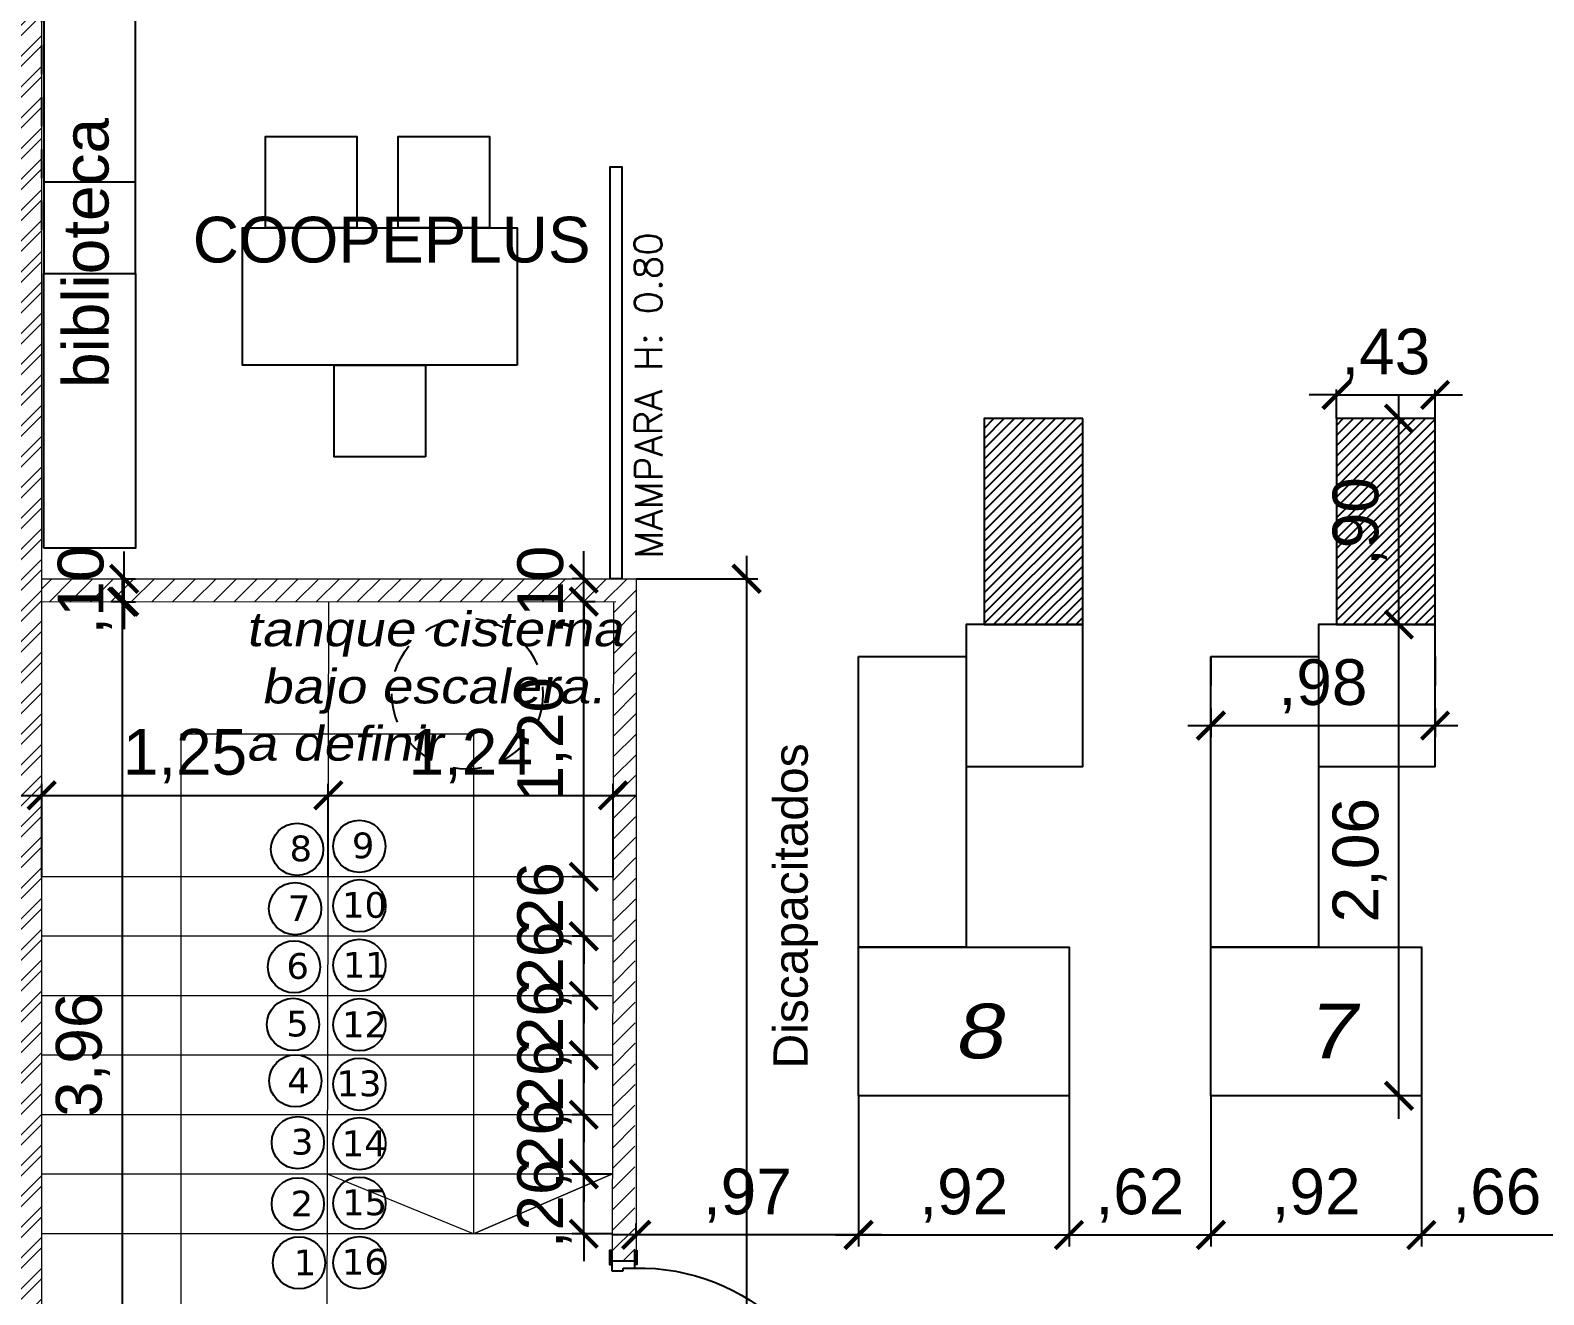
# Model space of a CAD drawing. Header units: metres. Extents: x 1093 to 1459, y -137 to 62.
# Drawn here: x 1280.3 to 1286.92, y -32.59 to -27.06 of the extents above; entities that cross this region are included whole.
import ezdxf

# ---------------------------------------------------------------- set-up
doc = ezdxf.new("R2010")
doc.units = ezdxf.units.M
doc.header["$LTSCALE"] = 0.508
doc.header["$PDMODE"] = 1
doc.header["$PDSIZE"] = -2
doc.linetypes.add('HIDDEN', pattern=[0.375, 0.25, -0.125])
doc.layers.get('0').update_dxf_attribs({"color": 9})
doc.layers.get('Defpoints').update_dxf_attribs({"color": 9})
for name, color, linetype in [('1-PROY', 9, 'HIDDEN'), ('2-texto', 9, 'Continuous'), ('3-muros', 9, 'Continuous'), ('3-tabiques', 9, 'Continuous'), ('4-carpinterias', 9, 'Continuous'), ('7-equipamiento', 9, 'Continuous'), ('8-cotas-100', 9, 'Continuous'), ('9-Hatch', 9, 'Continuous')]:
    doc.layers.add(name, color=color, linetype=linetype)
doc.styles.add('ARIAL', font='arial.ttf', dxfattribs={"width": 1.15, "oblique": 10})
doc.styles.add('ROMANS', font='romans')
doc.styles.add('swiss', font='swissel.ttf')
doc.dimstyles.new('dim-100', dxfattribs={"dimtxt": 0.2, "dimasz": 0.12, "dimexe": 0.05, "dimexo": 0, "dimgap": 0.05, "dimtad": 1, "dimzin": 4, "dimtxsty": 'swiss', "dimblk": 'ARCHTICK', "dimcen": 0.5, "dimdle": 0.1, "dimclrd": 256, "dimclre": 252, "dimclrt": 256, "dimadec": 0, "dimazin": 0, "dimtfac": 1, "dimtix": 1, "dimtmove": 2, "dimatfit": 3, "dimldrblk": 'OPEN30', "dimfxl": 0.05, "dimtolj": 1, "dimtzin": 0, "dimarcsym": 0})

# ---------------------------------------------------------------- blocks, each defined once
blk = doc.blocks.new('_ARCHTICK')
at = {"color": 0, "linetype": 'ByBlock', "const_width": 0.15}
blk.add_lwpolyline([(-0.5, -0.5), (0.5, 0.5)], dxfattribs=at)
blk = doc.blocks.new('*D46')
at = {"layer": '8-cotas-100', "color": 252, "linetype": 'Continuous', "lineweight": -2, "transparency": 16777216}
for p, q in [((1283.9236, -31.7171), (1283.9236, -32.375)), ((1282.9517, -32.325), (1282.9517, -32.275))]:
    blk.add_line(p, q, dxfattribs=at)
at = {"layer": '8-cotas-100', "linetype": 'Continuous', "lineweight": -2, "transparency": 16777216}
blk.add_line((1284.0236, -32.325), (1282.8517, -32.325), dxfattribs=at)
at = {"layer": 'Defpoints', "color": 0, "linetype": 'Continuous', "transparency": 16777216}
for p in [(1283.9236, -31.7171), (1282.9517, -32.325), (1282.9517, -32.325)]:
    blk.add_point(p, dxfattribs=at)
at = {"layer": '8-cotas-100', "linetype": 'Continuous', "lineweight": -2, "transparency": 16777216, "xscale": 0.12, "yscale": 0.12, "zscale": 0.12, "rotation": 180}
blk.add_blockref('_ARCHTICK', (1282.9517, -32.325), dxfattribs=at)
at = {"layer": '8-cotas-100', "linetype": 'Continuous', "lineweight": -2, "transparency": 16777216, "xscale": 0.12, "yscale": 0.12, "zscale": 0.12}
blk.add_blockref('_ARCHTICK', (1283.9236, -32.325), dxfattribs=at)
at = {"layer": '8-cotas-100', "linetype": 'Continuous', "lineweight": 0, "transparency": 16777216, "insert": (1283.4377, -32.1534), "char_height": 0.2, "attachment_point": 5, "style": 'swiss'}
blk.add_mtext('\\A1;,97', dxfattribs=at)
blk = doc.blocks.new('_Open30')
at = {"color": 0, "linetype": 'ByBlock', "lineweight": -2}
for p, q in [((-1, 0.268), (0, 0)), ((0, 0), (-1, -0.268)), ((0, 0), (-1, 0))]:
    blk.add_line(p, q, dxfattribs=at)
blk = doc.blocks.new('*D47')
at = {"layer": '8-cotas-100', "color": 252, "linetype": 'Continuous', "lineweight": -2, "transparency": 16777216}
for p, q in [((1283.9236, -31.7171), (1283.9236, -32.375)), ((1284.8436, -31.7171), (1284.8436, -32.375))]:
    blk.add_line(p, q, dxfattribs=at)
at = {"layer": '8-cotas-100', "linetype": 'Continuous', "lineweight": -2, "transparency": 16777216}
blk.add_line((1283.8236, -32.325), (1284.9436, -32.325), dxfattribs=at)
at = {"layer": 'Defpoints', "color": 0, "linetype": 'Continuous', "transparency": 16777216}
for p in [(1283.9236, -31.7171), (1284.8436, -31.7171), (1284.8436, -32.325)]:
    blk.add_point(p, dxfattribs=at)
at = {"layer": '8-cotas-100', "linetype": 'Continuous', "lineweight": -2, "transparency": 16777216, "xscale": 0.12, "yscale": 0.12, "zscale": 0.12, "rotation": 180}
blk.add_blockref('_ARCHTICK', (1283.9236, -32.325), dxfattribs=at)
at = {"layer": '8-cotas-100', "linetype": 'Continuous', "lineweight": -2, "transparency": 16777216, "xscale": 0.12, "yscale": 0.12, "zscale": 0.12}
blk.add_blockref('_ARCHTICK', (1284.8436, -32.325), dxfattribs=at)
at = {"layer": '8-cotas-100', "linetype": 'Continuous', "lineweight": 0, "transparency": 16777216, "insert": (1284.3836, -32.1533), "char_height": 0.2, "attachment_point": 5, "style": 'swiss'}
blk.add_mtext('\\A1;,92', dxfattribs=at)
blk = doc.blocks.new('*D48')
at = {"layer": '8-cotas-100', "color": 252, "linetype": 'Continuous', "lineweight": -2, "transparency": 16777216}
for p, q in [((1286.3836, -31.7171), (1286.3836, -32.375)), ((1287.0436, -31.7171), (1287.0436, -32.375))]:
    blk.add_line(p, q, dxfattribs=at)
at = {"layer": '8-cotas-100', "linetype": 'Continuous', "lineweight": -2, "transparency": 16777216}
blk.add_line((1286.2836, -32.325), (1287.1436, -32.325), dxfattribs=at)
at = {"layer": 'Defpoints', "color": 0, "linetype": 'Continuous', "transparency": 16777216}
for p in [(1286.3836, -31.7171), (1287.0436, -31.7171), (1287.0436, -32.325)]:
    blk.add_point(p, dxfattribs=at)
at = {"layer": '8-cotas-100', "linetype": 'Continuous', "lineweight": -2, "transparency": 16777216, "xscale": 0.12, "yscale": 0.12, "zscale": 0.12, "rotation": 180}
blk.add_blockref('_ARCHTICK', (1286.3836, -32.325), dxfattribs=at)
at = {"layer": '8-cotas-100', "linetype": 'Continuous', "lineweight": -2, "transparency": 16777216, "xscale": 0.12, "yscale": 0.12, "zscale": 0.12}
blk.add_blockref('_ARCHTICK', (1287.0436, -32.325), dxfattribs=at)
at = {"layer": '8-cotas-100', "linetype": 'Continuous', "lineweight": 0, "transparency": 16777216, "insert": (1286.7136, -32.1534), "char_height": 0.2, "attachment_point": 5, "style": 'swiss'}
blk.add_mtext('\\A1;,66', dxfattribs=at)
blk = doc.blocks.new('*D116')
at = {"layer": '8-cotas-100', "color": 252, "linetype": 'Continuous', "lineweight": -2, "transparency": 16777216}
for p, q in [((1284.8436, -31.7171), (1284.8436, -32.375)), ((1285.4636, -31.7171), (1285.4636, -32.375))]:
    blk.add_line(p, q, dxfattribs=at)
at = {"layer": '8-cotas-100', "linetype": 'Continuous', "lineweight": -2, "transparency": 16777216}
blk.add_line((1284.7436, -32.325), (1285.5636, -32.325), dxfattribs=at)
at = {"layer": 'Defpoints', "color": 0, "linetype": 'Continuous', "transparency": 16777216}
for p in [(1284.8436, -31.7171), (1285.4636, -31.7171), (1285.4636, -32.325)]:
    blk.add_point(p, dxfattribs=at)
at = {"layer": '8-cotas-100', "linetype": 'Continuous', "lineweight": -2, "transparency": 16777216, "xscale": 0.12, "yscale": 0.12, "zscale": 0.12, "rotation": 180}
blk.add_blockref('_ARCHTICK', (1284.8436, -32.325), dxfattribs=at)
at = {"layer": '8-cotas-100', "linetype": 'Continuous', "lineweight": -2, "transparency": 16777216, "xscale": 0.12, "yscale": 0.12, "zscale": 0.12}
blk.add_blockref('_ARCHTICK', (1285.4636, -32.325), dxfattribs=at)
at = {"layer": '8-cotas-100', "linetype": 'Continuous', "lineweight": 0, "transparency": 16777216, "insert": (1285.1536, -32.1533), "char_height": 0.2, "attachment_point": 5, "style": 'swiss'}
blk.add_mtext('\\A1;,62', dxfattribs=at)
blk = doc.blocks.new('*D117')
at = {"layer": '8-cotas-100', "color": 252, "linetype": 'Continuous', "lineweight": -2, "transparency": 16777216}
for p, q in [((1285.4636, -31.7171), (1285.4636, -32.375)), ((1286.3836, -31.7171), (1286.3836, -32.375))]:
    blk.add_line(p, q, dxfattribs=at)
at = {"layer": '8-cotas-100', "linetype": 'Continuous', "lineweight": -2, "transparency": 16777216}
blk.add_line((1285.3636, -32.325), (1286.4836, -32.325), dxfattribs=at)
at = {"layer": 'Defpoints', "color": 0, "linetype": 'Continuous', "transparency": 16777216}
for p in [(1285.4636, -31.7171), (1286.3836, -31.7171), (1286.3836, -32.325)]:
    blk.add_point(p, dxfattribs=at)
at = {"layer": '8-cotas-100', "linetype": 'Continuous', "lineweight": -2, "transparency": 16777216, "xscale": 0.12, "yscale": 0.12, "zscale": 0.12, "rotation": 180}
blk.add_blockref('_ARCHTICK', (1285.4636, -32.325), dxfattribs=at)
at = {"layer": '8-cotas-100', "linetype": 'Continuous', "lineweight": -2, "transparency": 16777216, "xscale": 0.12, "yscale": 0.12, "zscale": 0.12}
blk.add_blockref('_ARCHTICK', (1286.3836, -32.325), dxfattribs=at)
at = {"layer": '8-cotas-100', "linetype": 'Continuous', "lineweight": 0, "transparency": 16777216, "insert": (1285.9236, -32.1533), "char_height": 0.2, "attachment_point": 5, "style": 'swiss'}
blk.add_mtext('\\A1;,92', dxfattribs=at)
blk = doc.blocks.new('*D140')
at = {"layer": '8-cotas-100', "linetype": 'Continuous', "lineweight": -2, "transparency": 16777216}
blk.add_line((1280.2536, -26.8429), (1302.0736, -26.8429), dxfattribs=at)
at = {"layer": '8-cotas-100', "color": 252, "linetype": 'HIDDEN', "lineweight": -2, "transparency": 16777216}
for p, q in [((1280.3536, -27.9325), (1280.3536, -26.7929)), ((1301.9736, -27.9325), (1301.9736, -26.7929))]:
    blk.add_line(p, q, dxfattribs=at)
at = {"layer": 'Defpoints', "color": 0, "linetype": 'Continuous', "transparency": 16777216}
for p in [(1301.9736, -26.8429), (1280.3536, -27.9325), (1301.9736, -27.9325)]:
    blk.add_point(p, dxfattribs=at)
at = {"layer": '8-cotas-100', "linetype": 'Continuous', "lineweight": -2, "transparency": 16777216, "xscale": 0.12, "yscale": 0.12, "zscale": 0.12, "rotation": 180}
blk.add_blockref('_ARCHTICK', (1280.3536, -26.8429), dxfattribs=at)
at = {"layer": '8-cotas-100', "linetype": 'Continuous', "lineweight": -2, "transparency": 16777216, "xscale": 0.12, "yscale": 0.12, "zscale": 0.12}
blk.add_blockref('_ARCHTICK', (1301.9736, -26.8429), dxfattribs=at)
at = {"layer": '8-cotas-100', "linetype": 'Continuous', "lineweight": 0, "transparency": 16777216, "insert": (1291.1636, -26.6712), "char_height": 0.2, "attachment_point": 5, "style": 'swiss'}
blk.add_mtext('\\A1;21,62', dxfattribs=at)
blk = doc.blocks.new('*D331')
at = {"layer": '8-cotas-100', "lineweight": -2, "transparency": 16777216}
for p, q in [((1280.7138, -29.4571), (1280.7138, -29.3371)), ((1280.7138, -29.5571), (1280.7138, -29.4571)), ((1280.7138, -29.5571), (1280.7138, -29.6771))]:
    blk.add_line(p, q, dxfattribs=at)
at = {"layer": '8-cotas-100', "color": 252, "lineweight": -2, "transparency": 16777216}
for p, q in [((1280.7137, -29.4571), (1280.7638, -29.4571)), ((1280.7138, -29.5571), (1280.7638, -29.5571))]:
    blk.add_line(p, q, dxfattribs=at)
at = {"layer": 'Defpoints', "color": 0, "transparency": 16777216}
for p in [(1280.7137, -29.4571), (1280.7138, -29.4571), (1280.7138, -29.5571)]:
    blk.add_point(p, dxfattribs=at)
at = {"layer": '8-cotas-100', "lineweight": -2, "transparency": 16777216, "xscale": 0.12, "yscale": 0.12, "zscale": 0.12}
for p, rotation in [((1280.7138, -29.4571), 270), ((1280.7138, -29.5571), 90)]:
    blk.add_blockref('_ARCHTICK', p, dxfattribs=dict(at, rotation=rotation))
at = {"layer": '8-cotas-100', "transparency": 16777216, "insert": (1280.5422, -29.5071), "char_height": 0.2, "attachment_point": 5, "rotation": 90, "style": 'swiss'}
blk.add_mtext('\\A1;,10', dxfattribs=at)
blk = doc.blocks.new('*D332')
at = {"layer": '8-cotas-100', "lineweight": -2, "transparency": 16777216}
blk.add_line((1283.4341, -29.3567), (1283.4341, -37.7648), dxfattribs=at)
at = {"layer": '8-cotas-100', "color": 252, "lineweight": -2, "transparency": 16777216}
for p, q in [((1282.9513, -29.4567), (1283.4841, -29.4567)), ((1282.9513, -37.6648), (1283.4841, -37.6648))]:
    blk.add_line(p, q, dxfattribs=at)
at = {"layer": 'Defpoints', "color": 0, "transparency": 16777216}
for p in [(1282.9513, -29.4567), (1282.9513, -37.6648), (1283.4341, -37.6648)]:
    blk.add_point(p, dxfattribs=at)
at = {"layer": '8-cotas-100', "lineweight": -2, "transparency": 16777216, "xscale": 0.12, "yscale": 0.12, "zscale": 0.12}
for p, rotation in [((1283.4341, -29.4567), 90), ((1283.4341, -37.6648), 270)]:
    blk.add_blockref('_ARCHTICK', p, dxfattribs=dict(at, rotation=rotation))
at = {"layer": '8-cotas-100', "transparency": 16777216, "insert": (1283.2624, -33.5608), "char_height": 0.2, "attachment_point": 5, "rotation": 90, "style": 'swiss'}
blk.add_mtext('\\A1;8,21', dxfattribs=at)
blk = doc.blocks.new('90-205')
at = {"layer": '4-carpinterias'}
for p, q in [((356.1102, -243.9016), (356.1102, -244.0016)), ((356.1402, -243.9016), (356.1102, -243.9016)), ((356.1102, -244.0016), (356.1102, -243.9016)), ((356.1402, -243.9516), (356.1402, -243.9016)), ((356.1522, -243.9516), (356.1402, -243.9516)), ((356.1522, -244.0016), (356.1522, -243.9516)), ((357.0522, -244.0016), (357.0522, -243.9516)), ((357.0522, -243.9516), (357.0642, -243.9516)), ((357.0642, -243.9516), (357.0642, -243.9016)), ((357.0642, -243.9016), (357.0942, -243.9016)), ((357.0942, -243.9016), (357.0942, -244.0016)), ((356.1102, -244.0016), (356.1522, -244.0016)), ((357.0942, -244.0016), (357.0522, -244.0016))]:
    blk.add_line(p, q, dxfattribs=at)
for points in [[(356.1967, -242.9759), (356.1967, -243.8949), (356.1517, -243.8949), (356.1517, -242.9759)], [(356.1252, -243.9016), (356.0642, -243.9016), (356.0642, -243.8916), (356.1252, -243.8916)], [(357.0792, -243.9016), (357.1402, -243.9016), (357.1402, -243.8916), (357.0792, -243.8916)], [(356.1252, -244.0016), (356.0642, -244.0016), (356.0642, -244.0116), (356.1252, -244.0116)], [(357.0792, -244.0016), (357.1402, -244.0016), (357.1402, -244.0116), (357.0792, -244.0116)]]:
    blk.add_lwpolyline(points, close=True, dxfattribs=at)
blk.add_circle((356.1427, -243.895), 0.006, dxfattribs=at)
at = {"layer": '4-carpinterias', "color": 252}
blk.add_arc((356.1546, -243.8848), 0.9098, 358.93906, 87.3486, dxfattribs=at)
blk = doc.blocks.new('*D397')
at = {"layer": '8-cotas-100', "lineweight": -2, "transparency": 16777216}
blk.add_line((1280.7056, -29.4571), (1280.7056, -33.6178), dxfattribs=at)
at = {"layer": '8-cotas-100', "color": 252, "lineweight": -2, "transparency": 16777216}
for p, q in [((1280.7138, -29.5571), (1280.6556, -29.5571)), ((1280.7056, -33.5178), (1280.6556, -33.5178))]:
    blk.add_line(p, q, dxfattribs=at)
at = {"layer": 'Defpoints', "color": 0, "transparency": 16777216}
for p in [(1280.7138, -29.5571), (1280.7056, -33.5178), (1280.7056, -33.5178)]:
    blk.add_point(p, dxfattribs=at)
at = {"layer": '8-cotas-100', "lineweight": -2, "transparency": 16777216, "xscale": 0.12, "yscale": 0.12, "zscale": 0.12}
for p, rotation in [((1280.7056, -29.5571), 90), ((1280.7056, -33.5178), 270)]:
    blk.add_blockref('_ARCHTICK', p, dxfattribs=dict(at, rotation=rotation))
at = {"layer": '8-cotas-100', "transparency": 16777216, "insert": (1280.534, -31.5375), "char_height": 0.2, "attachment_point": 5, "rotation": 90, "style": 'swiss'}
blk.add_mtext('\\A1;3,96', dxfattribs=at)
blk = doc.blocks.new('*D398')
at = {"layer": '8-cotas-100', "lineweight": -2, "transparency": 16777216}
for p, q in [((1282.7226, -32.0597), (1282.7226, -31.9397)), ((1282.7226, -32.3197), (1282.7226, -32.0597)), ((1282.7226, -32.3197), (1282.7226, -32.4397))]:
    blk.add_line(p, q, dxfattribs=at)
at = {"layer": '8-cotas-100', "color": 252, "lineweight": -2, "transparency": 16777216}
for p, q in [((1282.8451, -32.0597), (1282.6726, -32.0597)), ((1282.8451, -32.3197), (1282.6726, -32.3197))]:
    blk.add_line(p, q, dxfattribs=at)
at = {"layer": 'Defpoints', "color": 0, "transparency": 16777216}
for p in [(1282.7226, -32.0597), (1282.8451, -32.0597), (1282.8451, -32.3197)]:
    blk.add_point(p, dxfattribs=at)
at = {"layer": '8-cotas-100', "lineweight": -2, "transparency": 16777216, "xscale": 0.12, "yscale": 0.12, "zscale": 0.12}
for p, rotation in [((1282.7226, -32.0597), 270), ((1282.7226, -32.3197), 90)]:
    blk.add_blockref('_ARCHTICK', p, dxfattribs=dict(at, rotation=rotation))
at = {"layer": '8-cotas-100', "transparency": 16777216, "insert": (1282.5509, -32.1897), "char_height": 0.2, "attachment_point": 5, "rotation": 90, "style": 'swiss'}
blk.add_mtext('\\A1;,26', dxfattribs=at)
blk = doc.blocks.new('*D399')
at = {"layer": '8-cotas-100', "lineweight": -2, "transparency": 16777216}
for p, q in [((1282.7226, -31.7997), (1282.7226, -31.6797)), ((1282.7226, -32.0597), (1282.7226, -31.7997)), ((1282.7226, -32.0597), (1282.7226, -32.1797))]:
    blk.add_line(p, q, dxfattribs=at)
at = {"layer": '8-cotas-100', "color": 252, "lineweight": -2, "transparency": 16777216}
for p, q in [((1282.7226, -31.7997), (1282.6726, -31.7997)), ((1282.8451, -32.0597), (1282.6726, -32.0597))]:
    blk.add_line(p, q, dxfattribs=at)
at = {"layer": 'Defpoints', "color": 0, "transparency": 16777216}
for p in [(1282.7226, -31.7997), (1282.7226, -31.7997), (1282.8451, -32.0597)]:
    blk.add_point(p, dxfattribs=at)
at = {"layer": '8-cotas-100', "lineweight": -2, "transparency": 16777216, "xscale": 0.12, "yscale": 0.12, "zscale": 0.12}
for p, rotation in [((1282.7226, -31.7997), 270), ((1282.7226, -32.0597), 90)]:
    blk.add_blockref('_ARCHTICK', p, dxfattribs=dict(at, rotation=rotation))
at = {"layer": '8-cotas-100', "transparency": 16777216, "insert": (1282.5509, -31.9297), "char_height": 0.2, "attachment_point": 5, "rotation": 90, "style": 'swiss'}
blk.add_mtext('\\A1;,26', dxfattribs=at)
blk = doc.blocks.new('*D400')
at = {"layer": '8-cotas-100', "lineweight": -2, "transparency": 16777216}
for p, q in [((1282.7226, -31.5397), (1282.7226, -31.4197)), ((1282.7226, -31.7997), (1282.7226, -31.5397)), ((1282.7226, -31.7997), (1282.7226, -31.9197))]:
    blk.add_line(p, q, dxfattribs=at)
at = {"layer": '8-cotas-100', "color": 252, "lineweight": -2, "transparency": 16777216}
for p, q in [((1282.7226, -31.5397), (1282.6726, -31.5397)), ((1282.7226, -31.7997), (1282.6726, -31.7997))]:
    blk.add_line(p, q, dxfattribs=at)
at = {"layer": 'Defpoints', "color": 0, "transparency": 16777216}
for p in [(1282.7226, -31.5397), (1282.7226, -31.5397), (1282.7226, -31.7997)]:
    blk.add_point(p, dxfattribs=at)
at = {"layer": '8-cotas-100', "lineweight": -2, "transparency": 16777216, "xscale": 0.12, "yscale": 0.12, "zscale": 0.12}
for p, rotation in [((1282.7226, -31.5397), 270), ((1282.7226, -31.7997), 90)]:
    blk.add_blockref('_ARCHTICK', p, dxfattribs=dict(at, rotation=rotation))
at = {"layer": '8-cotas-100', "transparency": 16777216, "insert": (1282.5509, -31.6697), "char_height": 0.2, "attachment_point": 5, "rotation": 90, "style": 'swiss'}
blk.add_mtext('\\A1;,26', dxfattribs=at)
blk = doc.blocks.new('*D401')
at = {"layer": '8-cotas-100', "lineweight": -2, "transparency": 16777216}
for p, q in [((1282.7226, -31.2797), (1282.7226, -31.1597)), ((1282.7226, -31.5397), (1282.7226, -31.2797)), ((1282.7226, -31.5397), (1282.7226, -31.6597))]:
    blk.add_line(p, q, dxfattribs=at)
at = {"layer": '8-cotas-100', "color": 252, "lineweight": -2, "transparency": 16777216}
for p, q in [((1282.7226, -31.2797), (1282.6726, -31.2797)), ((1282.7226, -31.5397), (1282.6726, -31.5397))]:
    blk.add_line(p, q, dxfattribs=at)
at = {"layer": 'Defpoints', "color": 0, "transparency": 16777216}
for p in [(1282.7226, -31.2797), (1282.7226, -31.2797), (1282.7226, -31.5397)]:
    blk.add_point(p, dxfattribs=at)
at = {"layer": '8-cotas-100', "lineweight": -2, "transparency": 16777216, "xscale": 0.12, "yscale": 0.12, "zscale": 0.12}
for p, rotation in [((1282.7226, -31.2797), 270), ((1282.7226, -31.5397), 90)]:
    blk.add_blockref('_ARCHTICK', p, dxfattribs=dict(at, rotation=rotation))
at = {"layer": '8-cotas-100', "transparency": 16777216, "insert": (1282.5509, -31.4097), "char_height": 0.2, "attachment_point": 5, "rotation": 90, "style": 'swiss'}
blk.add_mtext('\\A1;,26', dxfattribs=at)
blk = doc.blocks.new('*D402')
at = {"layer": '8-cotas-100', "lineweight": -2, "transparency": 16777216}
for p, q in [((1282.7226, -31.0197), (1282.7226, -30.8997)), ((1282.7226, -31.2797), (1282.7226, -31.0197)), ((1282.7226, -31.2797), (1282.7226, -31.3997))]:
    blk.add_line(p, q, dxfattribs=at)
at = {"layer": '8-cotas-100', "color": 252, "lineweight": -2, "transparency": 16777216}
for p, q in [((1282.7226, -31.0197), (1282.6726, -31.0197)), ((1282.7226, -31.2797), (1282.6726, -31.2797))]:
    blk.add_line(p, q, dxfattribs=at)
at = {"layer": 'Defpoints', "color": 0, "transparency": 16777216}
for p in [(1282.7226, -31.0197), (1282.7226, -31.0197), (1282.7226, -31.2797)]:
    blk.add_point(p, dxfattribs=at)
at = {"layer": '8-cotas-100', "lineweight": -2, "transparency": 16777216, "xscale": 0.12, "yscale": 0.12, "zscale": 0.12}
for p, rotation in [((1282.7226, -31.0197), 270), ((1282.7226, -31.2797), 90)]:
    blk.add_blockref('_ARCHTICK', p, dxfattribs=dict(at, rotation=rotation))
at = {"layer": '8-cotas-100', "transparency": 16777216, "insert": (1282.5509, -31.1497), "char_height": 0.2, "attachment_point": 5, "rotation": 90, "style": 'swiss'}
blk.add_mtext('\\A1;,26', dxfattribs=at)
blk = doc.blocks.new('*D403')
at = {"layer": '8-cotas-100', "lineweight": -2, "transparency": 16777216}
for p, q in [((1282.7226, -30.7597), (1282.7226, -30.6397)), ((1282.7226, -31.0197), (1282.7226, -30.7597)), ((1282.7226, -31.0197), (1282.7226, -31.1397))]:
    blk.add_line(p, q, dxfattribs=at)
at = {"layer": '8-cotas-100', "color": 252, "lineweight": -2, "transparency": 16777216}
for p, q in [((1282.7226, -30.7597), (1282.6726, -30.7597)), ((1282.7226, -31.0197), (1282.6726, -31.0197))]:
    blk.add_line(p, q, dxfattribs=at)
at = {"layer": 'Defpoints', "color": 0, "transparency": 16777216}
for p in [(1282.7226, -30.7597), (1282.7226, -30.7597), (1282.7226, -31.0197)]:
    blk.add_point(p, dxfattribs=at)
at = {"layer": '8-cotas-100', "lineweight": -2, "transparency": 16777216, "xscale": 0.12, "yscale": 0.12, "zscale": 0.12}
for p, rotation in [((1282.7226, -30.7597), 270), ((1282.7226, -31.0197), 90)]:
    blk.add_blockref('_ARCHTICK', p, dxfattribs=dict(at, rotation=rotation))
at = {"layer": '8-cotas-100', "transparency": 16777216, "insert": (1282.5509, -30.8897), "char_height": 0.2, "attachment_point": 5, "rotation": 90, "style": 'swiss'}
blk.add_mtext('\\A1;,26', dxfattribs=at)
blk = doc.blocks.new('*D404')
at = {"layer": '8-cotas-100', "lineweight": -2, "transparency": 16777216}
blk.add_line((1282.7226, -30.8597), (1282.7226, -29.4567), dxfattribs=at)
at = {"layer": '8-cotas-100', "color": 252, "lineweight": -2, "transparency": 16777216}
for p, q in [((1282.7224, -29.5567), (1282.7726, -29.5567)), ((1282.7226, -30.7597), (1282.6726, -30.7597))]:
    blk.add_line(p, q, dxfattribs=at)
at = {"layer": 'Defpoints', "color": 0, "transparency": 16777216}
for p in [(1282.7224, -29.5567), (1282.7226, -29.5567), (1282.7226, -30.7597)]:
    blk.add_point(p, dxfattribs=at)
at = {"layer": '8-cotas-100', "lineweight": -2, "transparency": 16777216, "xscale": 0.12, "yscale": 0.12, "zscale": 0.12}
for p, rotation in [((1282.7226, -29.5567), 90), ((1282.7226, -30.7597), 270)]:
    blk.add_blockref('_ARCHTICK', p, dxfattribs=dict(at, rotation=rotation))
at = {"layer": '8-cotas-100', "transparency": 16777216, "insert": (1282.5509, -30.1582), "char_height": 0.2, "attachment_point": 5, "rotation": 90, "style": 'swiss'}
blk.add_mtext('\\A1;1,20', dxfattribs=at)
blk = doc.blocks.new('*D405')
at = {"layer": '8-cotas-100', "lineweight": -2, "transparency": 16777216}
for p, q in [((1282.7226, -29.4567), (1282.7226, -29.3367)), ((1282.7226, -29.5567), (1282.7226, -29.4567)), ((1282.7226, -29.5567), (1282.7226, -29.6767))]:
    blk.add_line(p, q, dxfattribs=at)
at = {"layer": '8-cotas-100', "color": 252, "lineweight": -2, "transparency": 16777216}
for p, q in [((1282.7226, -29.4567), (1282.6726, -29.4567)), ((1282.7224, -29.5567), (1282.7726, -29.5567))]:
    blk.add_line(p, q, dxfattribs=at)
at = {"layer": 'Defpoints', "color": 0, "transparency": 16777216}
for p in [(1282.7226, -29.4567), (1282.7226, -29.4567), (1282.7224, -29.5567)]:
    blk.add_point(p, dxfattribs=at)
at = {"layer": '8-cotas-100', "lineweight": -2, "transparency": 16777216, "xscale": 0.12, "yscale": 0.12, "zscale": 0.12}
for p, rotation in [((1282.7226, -29.4567), 270), ((1282.7226, -29.5567), 90)]:
    blk.add_blockref('_ARCHTICK', p, dxfattribs=dict(at, rotation=rotation))
at = {"layer": '8-cotas-100', "transparency": 16777216, "insert": (1282.551, -29.5067), "char_height": 0.2, "attachment_point": 5, "rotation": 90, "style": 'swiss'}
blk.add_mtext('\\A1;,10', dxfattribs=at)
blk = doc.blocks.new('*D406')
at = {"layer": '8-cotas-100', "color": 252, "lineweight": -2, "transparency": 16777216}
for p, q in [((1280.3536, -30.7597), (1280.3536, -30.3536)), ((1281.606, -30.7597), (1281.606, -30.3536))]:
    blk.add_line(p, q, dxfattribs=at)
at = {"layer": '8-cotas-100', "lineweight": -2, "transparency": 16777216}
blk.add_line((1280.2536, -30.4036), (1281.706, -30.4036), dxfattribs=at)
at = {"layer": 'Defpoints', "color": 0, "transparency": 16777216}
for p in [(1281.606, -30.4036), (1280.3536, -30.7597), (1281.606, -30.7597)]:
    blk.add_point(p, dxfattribs=at)
at = {"layer": '8-cotas-100', "lineweight": -2, "transparency": 16777216, "xscale": 0.12, "yscale": 0.12, "zscale": 0.12, "rotation": 180}
blk.add_blockref('_ARCHTICK', (1280.3536, -30.4036), dxfattribs=at)
at = {"layer": '8-cotas-100', "lineweight": -2, "transparency": 16777216, "xscale": 0.12, "yscale": 0.12, "zscale": 0.12}
blk.add_blockref('_ARCHTICK', (1281.606, -30.4036), dxfattribs=at)
at = {"layer": '8-cotas-100', "transparency": 16777216, "insert": (1280.9798, -30.2319), "char_height": 0.2, "attachment_point": 5, "style": 'swiss'}
blk.add_mtext('\\A1;1,25', dxfattribs=at)
blk = doc.blocks.new('*D407')
at = {"layer": '8-cotas-100', "color": 252, "lineweight": -2, "transparency": 16777216}
for p, q in [((1281.606, -30.7597), (1281.606, -30.3536)), ((1282.8508, -30.7623), (1282.8508, -30.3536))]:
    blk.add_line(p, q, dxfattribs=at)
at = {"layer": '8-cotas-100', "lineweight": -2, "transparency": 16777216}
blk.add_line((1281.506, -30.4036), (1282.9508, -30.4036), dxfattribs=at)
at = {"layer": 'Defpoints', "color": 0, "transparency": 16777216}
for p in [(1282.8508, -30.4036), (1281.606, -30.7597), (1282.8508, -30.7623)]:
    blk.add_point(p, dxfattribs=at)
at = {"layer": '8-cotas-100', "lineweight": -2, "transparency": 16777216, "xscale": 0.12, "yscale": 0.12, "zscale": 0.12, "rotation": 180}
blk.add_blockref('_ARCHTICK', (1281.606, -30.4036), dxfattribs=at)
at = {"layer": '8-cotas-100', "lineweight": -2, "transparency": 16777216, "xscale": 0.12, "yscale": 0.12, "zscale": 0.12}
blk.add_blockref('_ARCHTICK', (1282.8508, -30.4036), dxfattribs=at)
at = {"layer": '8-cotas-100', "transparency": 16777216, "insert": (1282.2284, -30.2319), "char_height": 0.2, "attachment_point": 5, "style": 'swiss'}
blk.add_mtext('\\A1;1,24', dxfattribs=at)
blk = doc.blocks.new('*D547')
at = {"layer": '8-cotas-100', "lineweight": -2, "transparency": 16777216}
blk.add_line((1286.2856, -31.8171), (1286.2856, -29.5571), dxfattribs=at)
at = {"layer": '8-cotas-100', "color": 252, "linetype": 'HIDDEN', "lineweight": -2, "transparency": 16777216}
for p, q in [((1286.3836, -29.6571), (1286.2356, -29.6571)), ((1286.3836, -31.7171), (1286.2356, -31.7171))]:
    blk.add_line(p, q, dxfattribs=at)
at = {"layer": 'Defpoints', "color": 0, "transparency": 16777216}
for p in [(1286.2856, -29.6571), (1286.3836, -29.6571), (1286.3836, -31.7171)]:
    blk.add_point(p, dxfattribs=at)
at = {"layer": '8-cotas-100', "lineweight": -2, "transparency": 16777216, "xscale": 0.12, "yscale": 0.12, "zscale": 0.12}
for p, rotation in [((1286.2856, -29.6571), 90), ((1286.2856, -31.7171), 270)]:
    blk.add_blockref('_ARCHTICK', p, dxfattribs=dict(at, rotation=rotation))
at = {"layer": '8-cotas-100', "transparency": 16777216, "insert": (1286.1139, -30.6871), "char_height": 0.2, "attachment_point": 5, "rotation": 90, "style": 'swiss'}
blk.add_mtext('\\A1;2,06', dxfattribs=at)
blk = doc.blocks.new('*D548')
at = {"layer": '8-cotas-100', "lineweight": -2, "transparency": 16777216}
blk.add_line((1286.2856, -29.7571), (1286.2856, -28.6571), dxfattribs=at)
at = {"layer": '8-cotas-100', "color": 252, "linetype": 'HIDDEN', "lineweight": -2, "transparency": 16777216}
for p, q in [((1286.2856, -28.7571), (1286.2356, -28.7571)), ((1286.2856, -29.6571), (1286.2356, -29.6571))]:
    blk.add_line(p, q, dxfattribs=at)
at = {"layer": 'Defpoints', "color": 0, "transparency": 16777216}
for p in [(1286.2856, -28.7571), (1286.2856, -28.7571), (1286.2856, -29.6571)]:
    blk.add_point(p, dxfattribs=at)
at = {"layer": '8-cotas-100', "lineweight": -2, "transparency": 16777216, "xscale": 0.12, "yscale": 0.12, "zscale": 0.12}
for p, rotation in [((1286.2856, -28.7571), 90), ((1286.2856, -29.6571), 270)]:
    blk.add_blockref('_ARCHTICK', p, dxfattribs=dict(at, rotation=rotation))
at = {"layer": '8-cotas-100', "transparency": 16777216, "insert": (1286.1141, -29.2071), "char_height": 0.2, "attachment_point": 5, "rotation": 90, "style": 'swiss'}
blk.add_mtext('\\A1;,90', dxfattribs=at)
blk = doc.blocks.new('*D549')
at = {"layer": '8-cotas-100', "color": 252, "linetype": 'HIDDEN', "lineweight": -2, "transparency": 16777216}
for p, q in [((1286.0129, -28.7571), (1286.0129, -28.6034)), ((1286.4436, -28.7571), (1286.4436, -28.6034))]:
    blk.add_line(p, q, dxfattribs=at)
at = {"layer": '8-cotas-100', "lineweight": -2, "transparency": 16777216}
for p, q in [((1286.0129, -28.6534), (1285.8929, -28.6534)), ((1286.0129, -28.6534), (1286.4436, -28.6534)), ((1286.4436, -28.6534), (1286.5636, -28.6534))]:
    blk.add_line(p, q, dxfattribs=at)
at = {"layer": 'Defpoints', "color": 0, "transparency": 16777216}
for p in [(1286.4436, -28.6534), (1286.0129, -28.7571), (1286.4436, -28.7571)]:
    blk.add_point(p, dxfattribs=at)
at = {"layer": '8-cotas-100', "lineweight": -2, "transparency": 16777216, "xscale": 0.12, "yscale": 0.12, "zscale": 0.12}
blk.add_blockref('_ARCHTICK', (1286.0129, -28.6534), dxfattribs=at)
at = {"layer": '8-cotas-100', "lineweight": -2, "transparency": 16777216, "xscale": 0.12, "yscale": 0.12, "zscale": 0.12, "rotation": 180}
blk.add_blockref('_ARCHTICK', (1286.4436, -28.6534), dxfattribs=at)
at = {"layer": '8-cotas-100', "transparency": 16777216, "insert": (1286.2282, -28.4818), "char_height": 0.2, "attachment_point": 5, "style": 'swiss'}
blk.add_mtext('\\A1;,43', dxfattribs=at)
blk = doc.blocks.new('*D550')
at = {"layer": '8-cotas-100', "color": 252, "linetype": 'HIDDEN', "lineweight": -2, "transparency": 16777216}
for p, q in [((1285.4636, -29.7971), (1285.4636, -30.1487)), ((1286.4436, -29.7971), (1286.4436, -30.1487))]:
    blk.add_line(p, q, dxfattribs=at)
at = {"layer": '8-cotas-100', "lineweight": -2, "transparency": 16777216}
blk.add_line((1285.3636, -30.0987), (1286.5436, -30.0987), dxfattribs=at)
at = {"layer": 'Defpoints', "color": 0, "transparency": 16777216}
for p in [(1285.4636, -29.7971), (1286.4436, -29.7971), (1286.4436, -30.0987)]:
    blk.add_point(p, dxfattribs=at)
at = {"layer": '8-cotas-100', "lineweight": -2, "transparency": 16777216, "xscale": 0.12, "yscale": 0.12, "zscale": 0.12, "rotation": 180}
blk.add_blockref('_ARCHTICK', (1285.4636, -30.0987), dxfattribs=at)
at = {"layer": '8-cotas-100', "lineweight": -2, "transparency": 16777216, "xscale": 0.12, "yscale": 0.12, "zscale": 0.12}
blk.add_blockref('_ARCHTICK', (1286.4436, -30.0987), dxfattribs=at)
at = {"layer": '8-cotas-100', "transparency": 16777216, "insert": (1285.9536, -29.9272), "char_height": 0.2, "attachment_point": 5, "style": 'swiss'}
blk.add_mtext('\\A1;,98', dxfattribs=at)

msp = doc.modelspace()

# ---------------------------------------------------------------- hatches: boundary and pattern name
at = {"layer": '3-tabiques', "linetype": 'Continuous', "lineweight": 0}
h = msp.add_hatch(dxfattribs=at)
h.set_pattern_fill('ANSI31', color=256, scale=0.02)
h.set_pattern_definition([(45, (1282.96213, -36.680775), (-0.0449013, 0.0449013), [])])
h.paths.add_polyline_path([(1282.9513, -29.4567), (1282.8884, -29.4567), (1282.8884, -29.4567), (1282.8384, -29.4567), (1280.3536, -29.4571), (1280.3536, -29.5571), (1282.8533, -29.5566), (1282.8473, -32.4396), (1282.9453, -32.4396), (1282.9453, -32.3936)])
h.paths.add_polyline_path([(1282.8353, -33.4696), (1282.8353, -33.4086), (1282.8453, -33.3816), (1282.8953, -33.3816), (1282.8953, -33.3936), (1282.9453, -33.3936), (1282.9453, -33.4086), (1282.9553, -33.4086), (1282.9553, -33.4696), (1282.9519, -33.5168), (1282.9519, -33.6454), (1282.9621, -33.6454), (1282.9621, -33.7064), (1282.9521, -33.7334), (1282.9021, -33.7334), (1282.9021, -33.7214), (1282.8521, -33.7214), (1282.8521, -33.7064), (1282.8421, -33.7064), (1282.8421, -33.6454), (1282.8519, -33.6168), (1280.3536, -33.6171), (1280.3536, -33.5171), (1282.8451, -33.5223), (1282.8452, -33.4696)])
h.paths.add_polyline_path([(1282.8519, -33.6911), (1282.9519, -33.6911), (1282.9521, -33.6914), (1282.8521, -33.6914)], flags=16)
h.paths.add_polyline_path([(1282.9519, -35.1168), (1282.9519, -34.5754), (1282.8521, -34.5754), (1282.8521, -34.6214), (1282.8519, -35.6168), (1281.5843, -35.617), (1281.5843, -35.6171), (1280.4443, -35.6171), (1280.3536, -35.6171), (1280.3536, -35.7171), (1282.8519, -35.7168), (1282.8519, -36.6808), (1282.9512, -36.6808), (1282.9512, -36.6351)])
at = {"layer": '7-equipamiento'}
h = msp.add_hatch(dxfattribs=at)
h.set_pattern_fill('ANSI31', color=256, scale=0.01)
h.paths.add_polyline_path([(1284.9036, -28.7571), (1284.4729, -28.7571), (1284.4729, -29.6571), (1284.9036, -29.6571)])
h.paths.add_polyline_path([(1286.4436, -28.7571), (1286.0129, -28.7571), (1286.0129, -29.6571), (1286.4436, -29.6571)])
h.paths.add_polyline_path([(1288.0236, -28.7571), (1287.5929, -28.7571), (1287.5929, -29.6571), (1288.0236, -29.6571)])
h.paths.add_polyline_path([(1289.6036, -28.7571), (1289.1729, -28.7571), (1289.1729, -29.6571), (1289.6036, -29.6571)])
h.paths.add_polyline_path([(1291.1836, -28.7571), (1290.7529, -28.7571), (1290.7529, -29.6571), (1291.1836, -29.6571)])
h.paths.add_polyline_path([(1292.7636, -28.7571), (1292.3329, -28.7571), (1292.3329, -29.6571), (1292.7636, -29.6571)])
h.paths.add_polyline_path([(1294.3436, -28.7571), (1293.9129, -28.7571), (1293.9129, -29.6571), (1294.3436, -29.6571)])
h.paths.add_polyline_path([(1295.9236, -28.7571), (1295.4929, -28.7571), (1295.4929, -29.6571), (1295.9236, -29.6571)])
at = {"layer": '9-Hatch', "lineweight": 0}
h = msp.add_hatch(dxfattribs=at)
h.set_pattern_fill('ANSI32', color=256, scale=0.01)
h.paths.add_polyline_path([(1280.3536, -12.3706), (1280.3136, -12.3706), (1280.3136, -12.4175), (1280.3036, -12.4175), (1280.3036, -12.3706), (1280.1536, -12.3706), (1280.1536, -12.4175), (1280.1536, -20.9034), (1280.1571, -20.9034), (1280.1571, -23.4034), (1280.1536, -33.6171), (1280.1536, -33.7914), (1280.3536, -33.7916)])

# ---------------------------------------------------------------- linework, layer by layer
at = {"layer": '1-PROY'}
msp.add_circle((1282.2142, -29.9592), 0.3299, dxfattribs=at)
at = {"layer": '2-texto'}
for centre in [(1281.4698, -30.6394), (1281.7421, -30.6263), (1281.4612, -30.8988), (1281.7422, -30.8863), (1281.4563, -31.1532), (1281.7422, -31.1463), (1281.4522, -31.405), (1281.7423, -31.4063), (1281.4624, -31.6516), (1281.7423, -31.6663), (1281.473, -31.9214), (1281.7422, -31.9263), (1281.473, -32.1894), (1281.7422, -32.1863), (1281.4782, -32.4469), (1281.7422, -32.4463)]:
    msp.add_circle(centre, 0.1142, dxfattribs=at)
at = {"layer": '3-tabiques', "linetype": 'Continuous', "lineweight": 0}
for p, q in [((1280.3536, -33.7916), (1280.3536, -12.3706)), ((1280.3536, -29.4571), (1282.9513, -29.4567)), ((1282.9513, -29.4567), (1282.9518, -32.4546)), ((1280.3536, -29.5571), (1282.8634, -29.5566)), ((1282.8533, -29.5566), (1282.8473, -32.4396))]:
    msp.add_line(p, q, dxfattribs=at)
at = {"layer": '4-carpinterias', "linetype": 'Continuous', "lineweight": 0}
for p, q in [((1281.6003, -33.5197), (1281.6085, -29.5569)), ((1281.5994, -30.7597), (1280.3536, -30.7597)), ((1282.8451, -30.7597), (1281.5994, -30.7597)), ((1281.5994, -31.0197), (1280.3536, -31.0197)), ((1282.8451, -31.0197), (1281.5994, -31.0197)), ((1281.5994, -31.2797), (1280.3536, -31.2797)), ((1282.8451, -31.2797), (1281.5994, -31.2797)), ((1281.5994, -31.5397), (1280.3536, -31.5397)), ((1282.8451, -31.5397), (1281.5994, -31.5397)), ((1281.5994, -31.7997), (1280.3536, -31.7997)), ((1282.8451, -31.7997), (1281.5994, -31.7997)), ((1281.5994, -32.0597), (1280.3536, -32.0597)), ((1282.8451, -32.0597), (1281.5994, -32.0597)), ((1281.5994, -32.3197), (1280.3536, -32.3197)), ((1282.8451, -32.3197), (1281.5994, -32.3197))]:
    msp.add_line(p, q, dxfattribs=at)
at = {"layer": '4-carpinterias', "linetype": 'Continuous', "lineweight": 0, "flags": 128}
msp.add_lwpolyline([(1281.6028, -32.939), (1280.9627, -32.939), (1280.9627, -30.1343), (1282.2404, -30.1343), (1282.2404, -32.3197), (1282.8451, -32.0597), (1282.2404, -32.3197), (1281.6033, -32.0597)], dxfattribs=at)
at = {"layer": '7-equipamiento'}
for points in [[(1280.3634, -26.9233), (1280.3634, -28.1233), (1280.7634, -28.1233), (1280.7634, -26.9233)], [(1281.7312, -27.9233), (1281.3312, -27.9233), (1281.3312, -27.5233), (1281.7312, -27.5233)], [(1282.3112, -27.9233), (1281.9112, -27.9233), (1281.9112, -27.5233), (1282.3112, -27.5233)], [(1282.8884, -29.4567), (1282.8384, -29.4567), (1282.8384, -27.6567), (1282.8884, -27.6567)], [(1280.7634, -27.7233), (1280.3634, -27.7233), (1280.3634, -28.1233), (1280.7634, -28.1233)], [(1282.4312, -28.5233), (1281.2312, -28.5233), (1281.2312, -27.9233), (1282.4312, -27.9233)], [(1280.3634, -29.3233), (1280.3634, -28.1233), (1280.7634, -28.1233), (1280.7634, -29.3233)], [(1282.0312, -28.9233), (1281.6312, -28.9233), (1281.6312, -28.5233), (1282.0312, -28.5233)], [(1284.9036, -28.7571), (1284.4729, -28.7571), (1284.4729, -29.6571), (1284.9036, -29.6571)], [(1286.4436, -28.7571), (1286.0129, -28.7571), (1286.0129, -29.6571), (1286.4436, -29.6571)]]:
    msp.add_lwpolyline(points, close=True, dxfattribs=at)
at = {"layer": '7-equipamiento', "flags": 128}
for points in [[(1284.3936, -30.2771), (1284.9036, -30.2771), (1284.9036, -29.6571), (1284.3936, -29.6571)], [(1285.9336, -30.2771), (1286.4436, -30.2771), (1286.4436, -29.6571), (1285.9336, -29.6571)], [(1283.9236, -29.7971), (1284.3936, -29.7971), (1284.3936, -31.0671), (1283.9236, -31.0671)], [(1285.4636, -29.7971), (1285.9336, -29.7971), (1285.9336, -31.0671), (1285.4636, -31.0671)], [(1283.9236, -31.0671), (1284.8436, -31.0671), (1284.8436, -31.7171), (1283.9236, -31.7171)], [(1285.4636, -31.0671), (1286.3836, -31.0671), (1286.3836, -31.7171), (1285.4636, -31.7171)]]:
    msp.add_lwpolyline(points, close=True, dxfattribs=at)

# ---------------------------------------------------------------- block references
at = {"layer": '3-muros', "xscale": -1, "rotation": 270}
msp.add_blockref('90-205', (1526.8469, -389.5338), dxfattribs=at)

# ---------------------------------------------------------------- texts
at = {"layer": '2-texto', "style": 'swiss'}
for s, height, p in [('biblioteca', 0.2, (1280.6458, -28.623)), ('Discapacitados', 0.15, (1283.7017, -31.5973))]:
    msp.add_text(s, height=height, rotation=90, dxfattribs=at).set_placement(p)
at = {"layer": '2-texto'}
for s, insert, char_height, width, attachment_point, style in [('\\pi26.194;{\\fArial|b0|i0|c0|p34;COOPEPLUS}', (1254.8199, -27.8746), 0.2, 54.0984, 1, 'swiss'), ('tanque cisterna\\P bajo escalera.\\Pa definir', (1281.2452, -29.6017), 0.15, 2.93274, 1, 'ARIAL'), ('\\pi0.024319;{\\fVerdana|b0|i0|c0|p34;8}', (1281.4125, -30.694), 0.1125, 0.128574, 7, 'swiss'), ('\\pi0.02447;{\\fVerdana|b0|i0|c0|p34;9}', (1281.6848, -30.6808), 0.1125, 0.128574, 7, 'swiss'), ('\\pi-0.018483;{\\fVerdana|b0|i0|c0|p34;10}', (1281.6848, -30.9408), 0.1125, 0.128574, 7, 'swiss'), ('\\pi0.025792;{\\fVerdana|b0|i0|c0|p34;7}', (1281.4038, -30.9534), 0.1125, 0.128574, 7, 'swiss'), ('\\pi-0.015347;{\\fVerdana|b0|i0|c0|p34;11}', (1281.6849, -31.2008), 0.1125, 0.128574, 7, 'swiss'), ('\\pi0.02447;{\\fVerdana|b0|i0|c0|p34;6}', (1281.3989, -31.2077), 0.1125, 0.128574, 7, 'swiss'), ('\\pi0.027643;{\\fVerdana|b0|i0|c0|p34;5}', (1281.3948, -31.4595), 0.1125, 0.128574, 7, 'swiss'), ('\\pi-0.018558;{\\fVerdana|b0|i0|c0|p34;12}', (1281.6849, -31.4608), 0.1125, 0.128574, 7, 'swiss'), ('\\pi0.02175;{\\fVerdana|b0|i0|c0|p34;4}', (1281.405, -31.7061), 0.1125, 0.128574, 7, 'swiss'), ('\\pi-0.042893;{\\fVerdana|b0|i0|c0|p34;13}', (1281.685, -31.7208), 0.1125, 0.078317, 7, 'swiss'), ('\\pi0.027228;{\\fVerdana|b0|i0|c0|p34;3}', (1281.4156, -31.976), 0.1125, 0.128574, 7, 'swiss'), ('\\pi-0.019843;{\\fVerdana|b0|i0|c0|p34;14}', (1281.6849, -31.9808), 0.1125, 0.128574, 7, 'swiss'), ('\\pi0.026208;{\\fVerdana|b0|i0|c0|p34;2}', (1281.4156, -32.244), 0.1125, 0.128574, 7, 'swiss'), ('\\pi-0.018105;{\\fVerdana|b0|i0|c0|p34;15}', (1281.6849, -32.2408), 0.1125, 0.128574, 7, 'swiss'), ('\\pi0.033839;{\\fVerdana|b0|i0|c0|p34;1}', (1281.4209, -32.5015), 0.1125, 0.128574, 7, 'swiss'), ('\\pi-0.019389;{\\fVerdana|b0|i0|c0|p34;16}', (1281.6849, -32.5008), 0.1125, 0.128574, 7, 'swiss')]:
    msp.add_mtext(s, dxfattribs=dict(at, insert=insert, char_height=char_height, width=width, attachment_point=attachment_point, style=style))
at = {"layer": '7-equipamiento', "style": 'ROMANS'}
msp.add_text('MAMPARA H: 0.80', height=0.1197, rotation=90.19099, dxfattribs=at).set_placement((1283.0678, -29.3686))
at = {"layer": '7-equipamiento', "char_height": 0.2387, "attachment_point": 1, "line_spacing_factor": 0.843168, "style": 'ARIAL'}
for s, insert in [('8', (1284.3403, -31.3143)), ('7', (1285.8803, -31.3143))]:
    msp.add_mtext(s, dxfattribs=dict(at, insert=insert))

# ---------------------------------------------------------------- dimensions: what is measured, and where the dimension line sits
at = {"layer": '8-cotas-100', "linetype": 'Continuous', "lineweight": 0}
for base, p1, p2, picture, middle in [((1301.9736, -26.8429), (1280.3536, -27.9325), (1301.9736, -27.9325), '*D140', (1291.1636, -26.6712)), ((1282.9517, -32.325), (1283.9236, -31.7171), (1282.9517, -32.325), '*D46', (1283.4377, -32.1534)), ((1284.8436, -32.325), (1283.9236, -31.7171), (1284.8436, -31.7171), '*D47', (1284.3836, -32.1533)), ((1285.4636, -32.325), (1284.8436, -31.7171), (1285.4636, -31.7171), '*D116', (1285.1536, -32.1533)), ((1286.3836, -32.325), (1285.4636, -31.7171), (1286.3836, -31.7171), '*D117', (1285.9236, -32.1533)), ((1287.0436, -32.325), (1286.3836, -31.7171), (1287.0436, -31.7171), '*D48', (1286.7136, -32.1534))]:
    dim = msp.add_linear_dim(base=base, p1=p1, p2=p2, dimstyle='dim-100', dxfattribs=at)
    dim.commit()
    dim.dimension.update_dxf_attribs({"geometry": picture, "text_midpoint": middle})
at = {"layer": '8-cotas-100'}
for base, p1, p2, picture, middle in [((1286.4436, -28.6534), (1286.0129, -28.7571), (1286.4436, -28.7571), '*D549', (1286.2282, -28.4818)), ((1286.4436, -30.0987), (1285.4636, -29.7971), (1286.4436, -29.7971), '*D550', (1285.9536, -29.9272)), ((1281.606, -30.4036), (1280.3536, -30.7597), (1281.606, -30.7597), '*D406', (1280.9798, -30.2319)), ((1282.8508, -30.4036), (1281.606, -30.7597), (1282.8508, -30.7623), '*D407', (1282.2284, -30.2319))]:
    dim = msp.add_linear_dim(base=base, p1=p1, p2=p2, dimstyle='dim-100', dxfattribs=at)
    dim.commit()
    dim.dimension.update_dxf_attribs({"geometry": picture, "text_midpoint": middle})
for base, p1, p2, picture, middle in [((1286.2856, -28.7571), (1286.2856, -29.6571), (1286.2856, -28.7571), '*D548', (1286.1141, -29.2071)), ((1280.7138, -29.4571), (1280.7138, -29.5571), (1280.7137, -29.4571), '*D331', (1280.5422, -29.5071)), ((1282.7226, -29.4567), (1282.7224, -29.5567), (1282.7226, -29.4567), '*D405', (1282.551, -29.5067)), ((1283.4341, -37.6648), (1282.9513, -29.4567), (1282.9513, -37.6648), '*D332', (1283.2624, -33.5608)), ((1280.7056, -33.5178), (1280.7138, -29.5571), (1280.7056, -33.5178), '*D397', (1280.534, -31.5375)), ((1282.7226, -29.5567), (1282.7226, -30.7597), (1282.7224, -29.5567), '*D404', (1282.5509, -30.1582)), ((1286.2856, -29.6571), (1286.3836, -31.7171), (1286.3836, -29.6571), '*D547', (1286.1139, -30.6871)), ((1282.7226, -30.7597), (1282.7226, -31.0197), (1282.7226, -30.7597), '*D403', (1282.5509, -30.8897)), ((1282.7226, -31.0197), (1282.7226, -31.2797), (1282.7226, -31.0197), '*D402', (1282.5509, -31.1497)), ((1282.7226, -31.2797), (1282.7226, -31.5397), (1282.7226, -31.2797), '*D401', (1282.5509, -31.4097)), ((1282.7226, -31.5397), (1282.7226, -31.7997), (1282.7226, -31.5397), '*D400', (1282.5509, -31.6697)), ((1282.7226, -31.7997), (1282.8451, -32.0597), (1282.7226, -31.7997), '*D399', (1282.5509, -31.9297)), ((1282.7226, -32.0597), (1282.8451, -32.3197), (1282.8451, -32.0597), '*D398', (1282.5509, -32.1897))]:
    dim = msp.add_linear_dim(base=base, p1=p1, p2=p2, angle=90, dimstyle='dim-100', dxfattribs=at)
    dim.commit()
    dim.dimension.update_dxf_attribs({"geometry": picture, "text_midpoint": middle})

doc.saveas('drawing.dxf')
